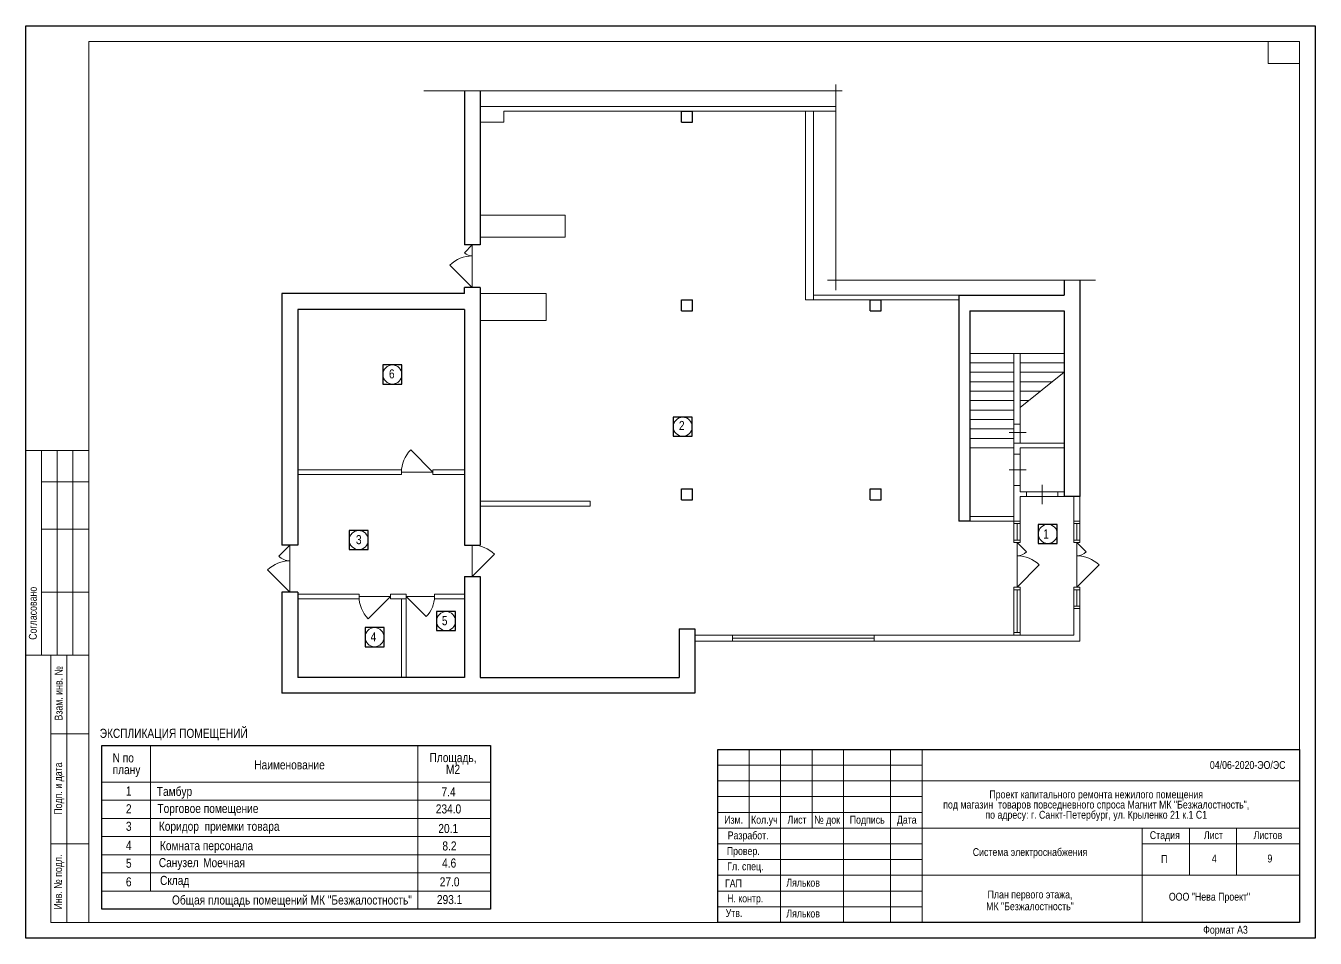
# Model space of a CAD drawing. Header units: metres. Extents: x 1647.3 to 1708.8, y -76.7 to -8.6.
# Drawn here: x 1664.85 to 1705.85, y -37.62 to -8.62 of the extents above; entities that cross this region are included whole.
import ezdxf
from ezdxf.enums import TextEntityAlignment as Align

# ---------------------------------------------------------------- set-up
doc = ezdxf.new("R2010")
doc.units = ezdxf.units.M
doc.header["$MEASUREMENT"] = 0
for name, color, linetype in [('YOLO_FRAME', 1, 'Continuous'), ('YOLO_STAMP', 1, 'Continuous'), ('YOLO_TABLE', 1, 'Continuous')]:
    doc.layers.add(name, color=color, linetype=linetype)
doc.styles.add('Style-Arial', font='arial.ttf')

msp = doc.modelspace()

# ---------------------------------------------------------------- linework, layer by layer
at = {"color": 7, "linetype": 'Continuous', "lineweight": 0}
for p, q in [((1664.85154298, -8.62428275), (1705.85154298, -8.62428275)), ((1664.85154298, -37.62428275), (1664.85154298, -8.62428275)), ((1705.85154298, -8.62428275), (1705.85154298, -37.62428275)), ((1690.61278548, -10.48671037), (1690.61278548, -17.03012622)), ((1690.81198009, -10.687809), (1677.50368045, -10.687809)), ((1679.04727371, -15.58822229), (1678.79978634, -15.83570967)), ((1679.04727371, -15.58822229), (1679.04727371, -16.93822229)), ((1678.34016693, -16.23111551), (1679.04727371, -16.93822229)), ((1698.86369736, -16.70536543), (1690.34059631, -16.70536543)), ((1694.87227371, -19.03822229), (1697.87227371, -19.03822229)), ((1694.87227371, -19.33822229), (1696.27227371, -19.33822229)), ((1694.87227371, -19.63822229), (1696.27227371, -19.63822229)), ((1696.47227371, -19.33822229), (1697.87227371, -19.33822229)), ((1697.87227371, -19.63822229), (1696.47227371, -20.75599322)), ((1696.47227371, -19.63822229), (1697.87227371, -19.63822229)), ((1694.87227371, -19.93822229), (1696.27227371, -19.93822229)), ((1696.47227371, -19.93822229), (1697.49652588, -19.93822229)), ((1694.87227371, -20.23822229), (1696.27227371, -20.23822229)), ((1696.47227371, -20.23822229), (1697.12077805, -20.23822229)), ((1694.87227371, -20.53822229), (1696.27227371, -20.53822229)), ((1694.87227371, -20.83822229), (1696.27227371, -20.83822229)), ((1696.47227371, -20.53822229), (1696.74503022, -20.53822229)), ((1694.87227371, -21.13822229), (1696.27227371, -21.13822229)), ((1696.27227371, -21.28822229), (1696.27227371, -21.88822229)), ((1696.47227371, -21.28822229), (1696.47227371, -21.88822229)), ((1694.87227371, -21.43822229), (1696.27227371, -21.43822229)), ((1696.11979167, -21.5549406), (1696.66354163, -21.5549406)), ((1677.79727371, -22.81322229), (1677.09016693, -22.10611551)), ((1694.87227371, -21.73822229), (1696.27227371, -21.73822229)), ((1694.87227371, -22.03822229), (1696.27227371, -22.03822229)), ((1696.27227371, -23.23822229), (1696.27227371, -22.23822229)), ((1696.47227371, -22.23822229), (1696.47227371, -23.23822229)), ((1676.79727371, -22.81322229), (1677.79727371, -22.81322229)), ((1696.11979167, -22.73822229), (1696.66354163, -22.73822229)), ((1697.17227371, -23.21453399), (1697.17227371, -23.8294902)), ((1696.67227371, -23.43822229), (1697.67227371, -23.43822229)), ((1696.67227371, -23.58822229), (1697.67227371, -23.58822229)), ((1696.27227371, -24.44822229), (1696.27227371, -24.96822229)), ((1696.37227371, -24.44822229), (1696.37227371, -24.96822229)), ((1696.47227371, -24.44822229), (1696.47227371, -24.96822229)), ((1698.17227371, -24.44822229), (1698.17227371, -24.96822229)), ((1698.27227371, -24.44822229), (1698.27227371, -24.96822229)), ((1698.37227371, -24.44822229), (1698.37227371, -24.96822229)), ((1673.24727371, -25.12822229), (1672.89372032, -25.48177568)), ((1673.24727371, -25.12822229), (1673.24727371, -26.62822229)), ((1679.04727371, -25.12822229), (1679.04727371, -26.12822229)), ((1696.37227371, -25.04822229), (1696.37227371, -26.46822229)), ((1696.37227371, -25.04822229), (1696.66925856, -25.34520714)), ((1698.27227371, -25.04822229), (1698.27227371, -26.46822229)), ((1698.27227371, -25.04822229), (1698.56925856, -25.34520714)), ((1679.04727371, -26.12822229), (1679.7543805, -25.42111551)), ((1697.0793805, -25.76111551), (1696.37227371, -26.46822229)), ((1698.9793805, -25.76111551), (1698.27227371, -26.46822229)), ((1672.54016693, -25.92111551), (1673.24727371, -26.62822229)), ((1696.27227371, -26.54822229), (1696.27227371, -27.98822229)), ((1696.37227371, -26.54822229), (1696.37227371, -27.90822229)), ((1696.47227371, -26.54822229), (1696.47227371, -27.98822229)), ((1698.17227371, -26.54822229), (1698.17227371, -27.06822229)), ((1698.27227371, -27.06822229), (1698.27227371, -26.54822229)), ((1698.37227371, -27.06822229), (1698.37227371, -26.54822229)), ((1676.44727371, -26.76322229), (1675.44727371, -26.76322229)), ((1676.44727371, -26.76322229), (1675.74016693, -27.47032907)), ((1677.84727371, -26.76322229), (1676.94727371, -26.76322229)), ((1676.94727371, -26.76322229), (1677.58366982, -27.3996184)), ((1691.82227371, -27.98822229), (1687.32227371, -27.98822229)), ((1687.32227371, -28.08822229), (1691.82227371, -28.08822229)), ((1691.82227371, -28.18822229), (1687.32227371, -28.18822229)), ((1686.85154298, -32.12428275), (1693.35154298, -32.12428275)), ((1686.85154298, -32.62428275), (1693.35154298, -32.62428275)), ((1686.85154298, -33.12428275), (1693.35154298, -33.12428275)), ((1667.2736777, -33.23714803), (1679.62749556, -33.23714803)), ((1667.2736777, -33.81464803), (1679.62749556, -33.81464803)), ((1667.2736777, -34.39214803), (1679.62749556, -34.39214803)), ((1686.85154298, -34.62428275), (1693.35154298, -34.62428275)), ((1667.2736777, -34.96964803), (1679.62749556, -34.96964803)), ((1686.85154298, -35.12428275), (1693.35154298, -35.12428275)), ((1667.2736777, -35.54714803), (1679.62749556, -35.54714803)), ((1686.85154298, -35.62428275), (1693.35154298, -35.62428275)), ((1667.2736777, -36.12464803), (1679.62749556, -36.12464803)), ((1686.85154298, -36.12428275), (1693.35154298, -36.12428275)), ((1686.85154298, -36.62428275), (1693.35154298, -36.62428275)), ((1705.85154298, -37.62428275), (1664.85154298, -37.62428275))]:
    msp.add_line(p, q, dxfattribs=at)
at = {"color": 7, "linetype": 'Continuous', "lineweight": 13}
for p, q in [((1666.85154298, -9.12428275), (1705.35154298, -9.12428275)), ((1666.85154298, -9.12428275), (1666.85154298, -37.12428275)), ((1704.35154298, -9.12428275), (1704.35154298, -9.82428275)), ((1705.35154298, -9.12428275), (1705.35154298, -37.12428275)), ((1704.35154298, -9.82428275), (1705.35154298, -9.82428275)), ((1679.29727371, -11.18822229), (1690.61278548, -11.18822229)), ((1680.04727371, -11.33822229), (1690.61278548, -11.33822229)), ((1680.04727371, -11.33822229), (1680.04727371, -11.68822229)), ((1689.64727371, -11.33822229), (1689.64727371, -17.33822229)), ((1689.89727371, -11.33822229), (1689.89727371, -17.33822229)), ((1680.04727371, -11.68822229), (1679.29727371, -11.68822229)), ((1681.99727371, -14.63822229), (1679.29727371, -14.63822229)), ((1681.99727371, -14.63822229), (1681.99727371, -15.33822229)), ((1681.99727371, -15.33822229), (1679.29727371, -15.33822229)), ((1681.39727371, -17.13822229), (1679.29727371, -17.13822229)), ((1681.39727371, -17.13822229), (1681.39727371, -17.98822229)), ((1694.52227371, -17.18822229), (1689.89727371, -17.18822229)), ((1694.52227371, -17.33822229), (1689.64727371, -17.33822229)), ((1681.39727371, -17.98822229), (1679.29727371, -17.98822229)), ((1696.27227371, -21.28822229), (1696.27227371, -19.03822229)), ((1696.47227371, -21.28822229), (1696.47227371, -19.03822229)), ((1696.27227371, -21.28822229), (1696.47227371, -21.28822229)), ((1664.85154298, -22.12428275), (1666.85154298, -22.12428275)), ((1664.85154298, -22.12428275), (1664.85154298, -28.62428275)), ((1665.35154298, -22.12428275), (1665.35154298, -28.62428275)), ((1665.85154298, -22.12428275), (1665.85154298, -28.62428275)), ((1666.35154298, -22.12428275), (1666.35154298, -28.62428275)), ((1696.27227371, -22.23822229), (1696.27227371, -21.88822229)), ((1696.27227371, -21.88822229), (1697.87227371, -21.88822229)), ((1696.47227371, -22.23822229), (1696.47227371, -22.03822229)), ((1696.47227371, -22.03822229), (1697.87227371, -22.03822229)), ((1696.27227371, -22.23822229), (1696.47227371, -22.23822229)), ((1673.49727371, -22.73822229), (1676.79727371, -22.73822229)), ((1673.49727371, -22.88822229), (1676.79727371, -22.88822229)), ((1676.79727371, -22.73822229), (1676.79727371, -22.88822229)), ((1677.79727371, -22.73822229), (1677.79727371, -22.88822229)), ((1677.79727371, -22.73822229), (1678.79727371, -22.73822229)), ((1677.79727371, -22.88822229), (1678.79727371, -22.88822229)), ((1665.35154298, -23.12428275), (1666.85154298, -23.12428275)), ((1696.27227371, -23.23822229), (1696.47227371, -23.23822229)), ((1696.47227371, -23.43822229), (1696.47227371, -23.23822229)), ((1682.79727371, -23.73822229), (1679.29727371, -23.73822229)), ((1682.79727371, -23.73822229), (1682.79727371, -23.88822229)), ((1696.47227371, -23.43822229), (1696.67227371, -23.43822229)), ((1696.47227371, -23.58822229), (1696.67227371, -23.58822229)), ((1696.67227371, -23.58822229), (1696.67227371, -23.43822229)), ((1697.67227371, -23.58822229), (1697.67227371, -23.43822229)), ((1697.67227371, -23.43822229), (1697.87227371, -23.43822229)), ((1697.67227371, -23.58822229), (1697.87227371, -23.58822229)), ((1682.79727371, -23.88822229), (1679.29727371, -23.88822229)), ((1694.87227371, -24.21822229), (1696.27227371, -24.21822229)), ((1694.87227371, -24.36822229), (1696.47227371, -24.36822229)), ((1665.35154298, -24.62428275), (1666.85154298, -24.62428275)), ((1665.35154298, -26.62428275), (1666.85154298, -26.62428275)), ((1673.49727371, -26.68822229), (1675.44727371, -26.68822229)), ((1673.49727371, -26.83822229), (1675.44727371, -26.83822229)), ((1675.44727371, -26.68822229), (1675.44727371, -26.83822229)), ((1676.44727371, -26.68822229), (1676.44727371, -26.83822229)), ((1676.44727371, -26.68822229), (1676.94727371, -26.68822229)), ((1676.44727371, -26.83822229), (1676.94727371, -26.83822229)), ((1676.79727371, -26.83822229), (1676.79727371, -29.33822229)), ((1676.94727371, -26.68822229), (1676.94727371, -29.33822229)), ((1677.84727371, -26.68822229), (1677.84727371, -26.83822229)), ((1677.84727371, -26.68822229), (1678.79727371, -26.68822229)), ((1677.84727371, -26.83822229), (1678.79727371, -26.83822229)), ((1698.17227371, -27.06822229), (1698.17227371, -27.98822229)), ((1698.37227371, -27.06822229), (1698.37227371, -28.18822229)), ((1686.12227371, -27.98822229), (1687.32227371, -27.98822229)), ((1686.12227371, -28.18822229), (1687.32227371, -28.18822229)), ((1687.32227371, -27.98822229), (1687.32227371, -28.18822229)), ((1691.82227371, -27.98822229), (1691.82227371, -28.18822229)), ((1691.82227371, -27.98822229), (1698.17227371, -27.98822229)), ((1691.82227371, -28.18822229), (1698.37227371, -28.18822229)), ((1664.85154298, -28.62428275), (1666.85154298, -28.62428275)), ((1666.15154298, -37.12428275), (1666.15154298, -28.62428275)), ((1665.65154298, -31.12428275), (1666.85154298, -31.12428275)), ((1667.2736777, -31.50464803), (1679.62749556, -31.50464803)), ((1667.2736777, -31.50464803), (1667.2736777, -36.70214803)), ((1668.82037731, -31.50464803), (1668.82037731, -36.12464803)), ((1677.31749556, -31.50464803), (1677.31749556, -36.70214803)), ((1679.62749556, -31.50464803), (1679.62749556, -36.70214803)), ((1686.85154298, -31.62428275), (1705.35154298, -31.62428275)), ((1686.85154298, -31.62428275), (1686.85154298, -37.12428275)), ((1687.85154298, -31.62428275), (1687.85154298, -34.12428275)), ((1688.85154298, -31.62428275), (1688.85154298, -37.12428275)), ((1689.85154298, -31.62428275), (1689.85154298, -34.12428275)), ((1690.85154298, -31.62428275), (1690.85154298, -37.12428275)), ((1692.35154298, -31.62428275), (1692.35154298, -37.12428275)), ((1693.35154298, -31.62428275), (1693.35154298, -37.12428275)), ((1667.2736777, -32.65964803), (1679.62749556, -32.65964803)), ((1693.35154298, -32.62428275), (1705.35154298, -32.62428275)), ((1686.85154298, -33.62428275), (1693.35154298, -33.62428275)), ((1686.85154298, -34.12428275), (1705.35154298, -34.12428275)), ((1665.65154298, -34.62428275), (1666.85154298, -34.62428275)), ((1700.35154298, -34.62428275), (1705.35154298, -34.62428275)), ((1693.35154298, -35.62428275), (1705.35154298, -35.62428275)), ((1667.2736777, -36.70214803), (1679.62749556, -36.70214803)), ((1666.41260892, -37.12428275), (1705.35154298, -37.12428275))]:
    msp.add_line(p, q, dxfattribs=at)
at = {"color": 7, "linetype": 'Continuous', "lineweight": 30}
for p, q in [((1678.79727371, -10.687809), (1678.79727371, -15.58822229)), ((1679.29727371, -10.687809), (1679.29727371, -15.58822229)), ((1685.69727371, -11.33822229), (1686.04727371, -11.33822229)), ((1685.69727371, -11.68822229), (1685.69727371, -11.33822229)), ((1686.04727371, -11.68822229), (1686.04727371, -11.33822229)), ((1685.69727371, -11.68822229), (1686.04727371, -11.68822229)), ((1679.29727371, -15.58822229), (1678.79727371, -15.58822229)), ((1697.87227371, -16.70536543), (1697.87227371, -17.18822229)), ((1698.37227371, -16.70536543), (1698.37227371, -23.58822229)), ((1678.79727371, -17.13822229), (1672.99727371, -17.13822229)), ((1672.99727371, -17.13822229), (1672.99727371, -25.12822229)), ((1679.29727371, -16.93822229), (1678.79727371, -16.93822229)), ((1678.79727371, -17.13822229), (1678.79727371, -16.93822229)), ((1679.29727371, -16.93822229), (1679.29727371, -25.12822229)), ((1694.52227371, -17.18822229), (1694.52227371, -24.36822229)), ((1694.52227371, -17.18822229), (1697.87227371, -17.18822229)), ((1685.69727371, -17.33822229), (1686.04727371, -17.33822229)), ((1685.69727371, -17.68822229), (1685.69727371, -17.33822229)), ((1686.04727371, -17.68822229), (1686.04727371, -17.33822229)), ((1691.69727371, -17.33822229), (1692.04727371, -17.33822229)), ((1691.69727371, -17.68822229), (1691.69727371, -17.33822229)), ((1692.04727371, -17.68822229), (1692.04727371, -17.33822229)), ((1673.49727371, -17.63822229), (1673.49727371, -25.12822229)), ((1678.79727371, -17.63822229), (1673.49727371, -17.63822229)), ((1678.79727371, -17.63822229), (1678.79727371, -25.12822229)), ((1685.69727371, -17.68822229), (1686.04727371, -17.68822229)), ((1691.69727371, -17.68822229), (1692.04727371, -17.68822229)), ((1694.87227371, -17.68822229), (1694.87227371, -24.36822229)), ((1694.87227371, -17.68822229), (1697.87227371, -17.68822229)), ((1697.87227371, -17.68822229), (1697.87227371, -23.58822229)), ((1685.69727371, -23.33822229), (1686.04727371, -23.33822229)), ((1685.69727371, -23.68822229), (1685.69727371, -23.33822229)), ((1686.04727371, -23.68822229), (1686.04727371, -23.33822229)), ((1691.69727371, -23.33822229), (1692.04727371, -23.33822229)), ((1691.69727371, -23.68822229), (1691.69727371, -23.33822229)), ((1692.04727371, -23.68822229), (1692.04727371, -23.33822229)), ((1685.69727371, -23.68822229), (1686.04727371, -23.68822229)), ((1691.69727371, -23.68822229), (1692.04727371, -23.68822229)), ((1698.37227371, -23.58822229), (1697.87227371, -23.58822229)), ((1694.87227371, -24.36822229), (1694.52227371, -24.36822229)), ((1673.49727371, -25.12822229), (1672.99727371, -25.12822229)), ((1678.79727371, -25.12822229), (1679.29727371, -25.12822229)), ((1678.79727371, -26.12822229), (1679.29727371, -26.12822229)), ((1678.79727371, -26.12822229), (1678.79727371, -29.33822229)), ((1679.29727371, -26.12822229), (1679.29727371, -29.33822229)), ((1673.49727371, -26.62822229), (1672.99727371, -26.62822229)), ((1672.99727371, -26.62822229), (1672.99727371, -29.83822229)), ((1673.49727371, -26.62822229), (1673.49727371, -29.33822229)), ((1685.62227371, -27.78822229), (1685.62227371, -29.33822229)), ((1685.62227371, -27.78822229), (1686.12227371, -27.78822229)), ((1686.12227371, -27.78822229), (1686.12227371, -29.83822229)), ((1678.79727371, -29.33822229), (1673.49727371, -29.33822229)), ((1679.29727371, -29.33822229), (1685.62227371, -29.33822229)), ((1686.12227371, -29.83822229), (1672.99727371, -29.83822229))]:
    msp.add_line(p, q, dxfattribs=at)
at = {"color": 7, "linetype": 'Continuous', "lineweight": 13, "flags": 128}
for points in [[(1696.47227371, -23.58822229), (1696.47227371, -24.44822229), (1696.27227371, -24.44822229), (1696.27227371, -23.23822229)], [(1698.37227371, -23.58822229), (1698.37227371, -24.44822229), (1698.17227371, -24.44822229), (1698.17227371, -23.58822229)], [(1698.17227371, -24.36822229), (1698.37227371, -24.36822229)], [(1698.37227371, -27.06822229), (1698.17227371, -27.06822229)], [(1698.17227371, -27.14822229), (1698.37227371, -27.14822229)], [(1696.27227371, -27.98822229), (1696.27227371, -27.90822229), (1696.27227371, -27.90822229), (1696.47227371, -27.90822229), (1696.47227371, -27.98822229)], [(1666.85154298, -37.12428275), (1665.65154298, -37.12428275), (1665.65154298, -28.62428275)], [(1700.35154298, -34.12428275), (1700.35154298, -37.12428275)], [(1701.85154298, -34.12428275), (1701.85154298, -35.62428275)], [(1703.35154298, -34.12428275), (1703.35154298, -35.62428275)]]:
    msp.add_lwpolyline(points, dxfattribs=at)
for points in [[(1696.27227371, -24.96822229), (1696.47227371, -24.96822229), (1696.47227371, -25.04822229), (1696.27227371, -25.04822229), (1696.27227371, -24.96822229)], [(1698.17227371, -24.96822229), (1698.37227371, -24.96822229), (1698.37227371, -25.04822229), (1698.17227371, -25.04822229), (1698.17227371, -24.96822229)], [(1696.27227371, -26.46822229), (1696.47227371, -26.46822229), (1696.47227371, -26.54822229), (1696.27227371, -26.54822229), (1696.27227371, -26.46822229)], [(1698.17227371, -26.46822229), (1698.37227371, -26.46822229), (1698.37227371, -26.54822229), (1698.17227371, -26.54822229), (1698.17227371, -26.46822229)]]:
    msp.add_lwpolyline(points, close=True, dxfattribs=at)
at = {"color": 7, "linetype": 'Continuous', "lineweight": 13}
for centre in [(1676.50856422, -19.70766407), (1685.74016557, -21.36770247), (1697.3484999, -24.77442286), (1675.43859838, -24.96850656), (1678.21578094, -27.54586799), (1675.94190658, -28.05620458)]:
    msp.add_circle(centre, 0.30215027, dxfattribs=at)
at = {"color": 7, "linetype": 'Continuous', "lineweight": 0}
for centre, radius, start, end in [((1679.04727371, -16.93822229), 1, 90, 135), ((1679.04727371, -15.58822229), 0.35, 225, 270), ((1677.79727371, -22.81322229), 1, 135, 180), ((1679.04727371, -26.12822229), 1, 45, 90), ((1696.37227371, -25.04822229), 0.42, 270, 315), ((1698.27227371, -25.04822229), 0.42, 270, 315), ((1673.24727371, -26.62822229), 1, 90, 135), ((1673.24727371, -25.12822229), 0.5, 225, 270), ((1696.37227371, -26.46822229), 1, 45, 90), ((1698.27227371, -26.46822229), 1, 45, 90), ((1676.44727371, -26.76322229), 1, 180, 225), ((1676.94727371, -26.76322229), 0.9, 315, 0)]:
    msp.add_arc(centre, radius, start, end, dxfattribs=at)
at = {"layer": 'YOLO_FRAME'}
msp.add_lwpolyline([(1664.85154298, -8.62428275), (1705.85154298, -8.62428275), (1705.85154298, -37.62428275), (1664.85154298, -37.62428275)], close=True, dxfattribs=at)
at = {"layer": 'YOLO_STAMP'}
msp.add_lwpolyline([(1686.85154298, -31.62428275), (1705.35154298, -31.62428275), (1705.35154298, -37.12428275), (1686.85154298, -37.12428275)], close=True, dxfattribs=at)
at = {"layer": 'YOLO_TABLE'}
for points in [[(1676.20641395, -20.00981434), (1676.81071449, -20.00981434), (1676.81071449, -19.4055138), (1676.20641395, -19.4055138)], [(1685.4380153, -21.66985273), (1686.04231584, -21.66985273), (1686.04231584, -21.0655522), (1685.4380153, -21.0655522)], [(1697.04634963, -25.07657313), (1697.65065016, -25.07657313), (1697.65065016, -24.47227259), (1697.04634963, -24.47227259)], [(1675.13644811, -25.27065683), (1675.74074865, -25.27065683), (1675.74074865, -24.66635629), (1675.13644811, -24.66635629)], [(1677.91363067, -27.84801826), (1678.51793121, -27.84801826), (1678.51793121, -27.24371772), (1677.91363067, -27.24371772)], [(1675.63975631, -28.35835485), (1676.24405685, -28.35835485), (1676.24405685, -27.75405432), (1675.63975631, -27.75405432)], [(1667.2736777, -31.50464803), (1679.62749556, -31.50464803), (1679.62749556, -36.70214803), (1667.2736777, -36.70214803)]]:
    msp.add_lwpolyline(points, close=True, dxfattribs=at)

# ---------------------------------------------------------------- texts
at = {"color": 7, "linetype": 'Continuous', "lineweight": 0, "style": 'Style-Arial', "width": 0.8}
for s, height, p in [('6', 0.28875, (1676.48949256, -19.54210084)), ('2', 0.28875, (1685.70959123, -21.18411019)), ('3', 0.28875, (1675.43918029, -24.81174318)), ('1', 0.28875, (1697.29374411, -24.63239018)), ('5', 0.28875, (1678.1720289, -27.38842739)), ('4', 0.28875, (1675.9059209, -27.89816964)), ('1', 0.28875, (1668.12537215, -32.80201511)), ('2', 0.28875, (1668.12537215, -33.3668213)), ('3', 0.28875, (1668.12537215, -33.92252661)), ('20.1', 0.28875, (1678.28310606, -33.99336297)), ('4', 0.28875, (1668.12484395, -34.52761889)), ('5', 0.28875, (1668.12625248, -35.09711752)), ('4.6', 0.28875, (1678.31356152, -35.09095273)), ('П', 0.25, (1701.05086733, -34.98040371)), ('4', 0.25, (1702.64287585, -34.96651204)), ('9', 0.25, (1704.41079363, -34.96651204)), ('6', 0.28875, (1668.12537215, -35.68819839)), ('27.0', 0.28875, (1678.32799051, -35.68830133)), ('293.1', 0.28875, (1678.32799051, -36.25211459))]:
    msp.add_text(s, height=height, dxfattribs=at).set_placement(p, align=Align.TOP_CENTER)
for s, p in [('Согласовано', (1665.07593778, -27.29686088)), ('Взам. инв. №', (1665.89422191, -29.83992256)), ('Подп. и дата', (1665.88133548, -32.86971625)), ('Инв. № подл.', (1665.87687086, -35.83763405))]:
    msp.add_text(s, height=0.25, rotation=90, dxfattribs=at).set_placement(p, align=Align.MIDDLE_CENTER)
at = {"color": 7, "lineweight": 13, "style": 'Style-Arial', "width": 0.8}
msp.add_text('ЭКСПЛИКАЦИЯ ПОМЕЩЕНИЙ ', height=0.28875, dxfattribs=at).set_placement((1669.60013676, -31.11244641), align=Align.MIDDLE_CENTER)
at = {"color": 7, "linetype": 'Continuous', "lineweight": 13, "style": 'Style-Arial', "width": 0.8}
msp.add_text('04/06-2020-ЭО/ЭС', height=0.25, dxfattribs=at).set_placement((1703.70441731, -31.99418903), align=Align.TOP_CENTER)
at = {"color": 7, "linetype": 'Continuous', "lineweight": 0, "style": 'Style-Arial', "width": 0.8}
for s, p in [('Тамбур', (1669.01769645, -32.81334415)), ('Торговое помещение ', (1669.03726712, -33.35545859)), ('Санузел', (1669.0814345, -35.07730246))]:
    msp.add_text(s, height=0.28875, dxfattribs=at).set_placement(p, align=Align.TOP_LEFT)
at = {"color": 7, "linetype": 'Continuous', "lineweight": 13, "style": 'Style-Arial', "width": 0.8}
for s, height, p in [('7.4', 0.28875, (1678.07038047, -32.82855099)), ('234.0', 0.28875, (1677.8888805, -33.37038259)), ('8.2', 0.28875, (1678.09851699, -34.54746276)), ('Общая площадь помещений МК "Безжалостность"', 0.28875, (1669.50035228, -36.26505354)), ('ООО "Нева Проект"', 0.25, (1701.19824801, -36.18091802))]:
    msp.add_text(s, height=height, dxfattribs=at).set_placement(p, align=Align.TOP_LEFT)
at = {"color": 7, "linetype": 'Continuous', "lineweight": 0, "style": 'Style-Arial', "width": 0.8}
for s, p in [('Изм.', (1687.35859081, -33.85927275)), ('Кол.уч', (1688.33591095, -33.85927275)), ('Лист', (1689.37430862, -33.85927275)), ('№ док', (1690.33320993, -33.85927275)), ('Подпись', (1691.60720925, -33.85927275)), ('Дата', (1692.86268637, -33.85927275)), ('Разработ.', (1687.820489, -34.35523506)), ('Стадия', (1701.06998773, -34.34927275)), ('Лист', (1702.61430862, -34.34927275)), ('Листов', (1704.34779967, -34.34927275)), ('Провер.', (1687.66585184, -34.85296613)), ('Гл. спец.', (1687.73212491, -35.34019593)), ('ГАП', (1687.35273648, -35.88169941)), ('Н. контр.', (1687.72702401, -36.35927275)), ('Утв.', (1687.37107623, -36.82608265)), ('Формат А3', (1702.99890407, -37.35505361))]:
    msp.add_text(s, height=0.25, dxfattribs=at).set_placement(p, align=Align.MIDDLE_CENTER)
at = {"color": 7, "lineweight": 13, "style": 'Style-Arial', "width": 0.8}
for p in [(1689.03372323, -35.73611967), (1689.03372323, -36.71537617)]:
    msp.add_text('Ляльков', height=0.25, dxfattribs=at).set_placement(p, align=Align.TOP_LEFT)
at = {"color": 7, "linetype": 'Continuous', "lineweight": 13, "style": 'Style-Arial'}
for s, insert, char_height, attachment_point, line_spacing_factor in [('\\H1x;\\W0.8;N по \\Pплану', (1667.61319648, -32.1224706), 0.28875, 4, 0.776524), ('\\H1x;\\W0.8;Наименование', (1672.11740996, -32.11572953), 0.28875, 4, 0.6), ('\\H1x;\\W0.8;Проект капитального ремонта нежилого помещения \\Pпод магазин  товаров повседневного спроса Магнит МК "Безжалостность",\\Pпо адресу: г. Санкт-Петербург, ул. Крыленко 21 к.1 С1', (1698.8886699, -32.92906685), 0.25, 2, 0.776524)]:
    msp.add_mtext(s, dxfattribs=dict(at, insert=insert, char_height=char_height, attachment_point=attachment_point, line_spacing_factor=line_spacing_factor))
at = {"color": 7, "linetype": 'Continuous', "lineweight": 0, "style": 'Style-Arial'}
for s, insert, char_height, attachment_point, line_spacing_factor in [('\\H1x;\\W0.8;Площадь,\\PМ2', (1678.43693441, -31.73950592), 0.28875, 2, 0.776524), ('\\H1x;\\W0.8;Коридор  приемки товара', (1671.00187656, -33.92248728), 0.28875, 2, 0.6), ('\\H1x;\\W0.8;Комната персонала ', (1669.11727335, -34.53900328), 0.28875, 1, 0.6), ('{\\W0.8;Система электроснабжения}', (1696.78306019, -34.92419411), 0.25, 5, 0.9), ('\\H1.000000x;\\W0.800000;Моечная ', (1670.4905671, -35.08069981), 0.28875, 1, 0.60241), ('\\H1.000000x;\\W0.800000;Склад ', (1669.12028095, -35.64385129), 0.28875, 1, 0.60241), ('\\H1x;\\W0.8;План первого этажа,\\PМК "Безжалостность"', (1696.78306019, -36.42419411), 0.25, 5, 0.9)]:
    msp.add_mtext(s, dxfattribs=dict(at, insert=insert, char_height=char_height, attachment_point=attachment_point, line_spacing_factor=line_spacing_factor))

doc.saveas('drawing.dxf')
